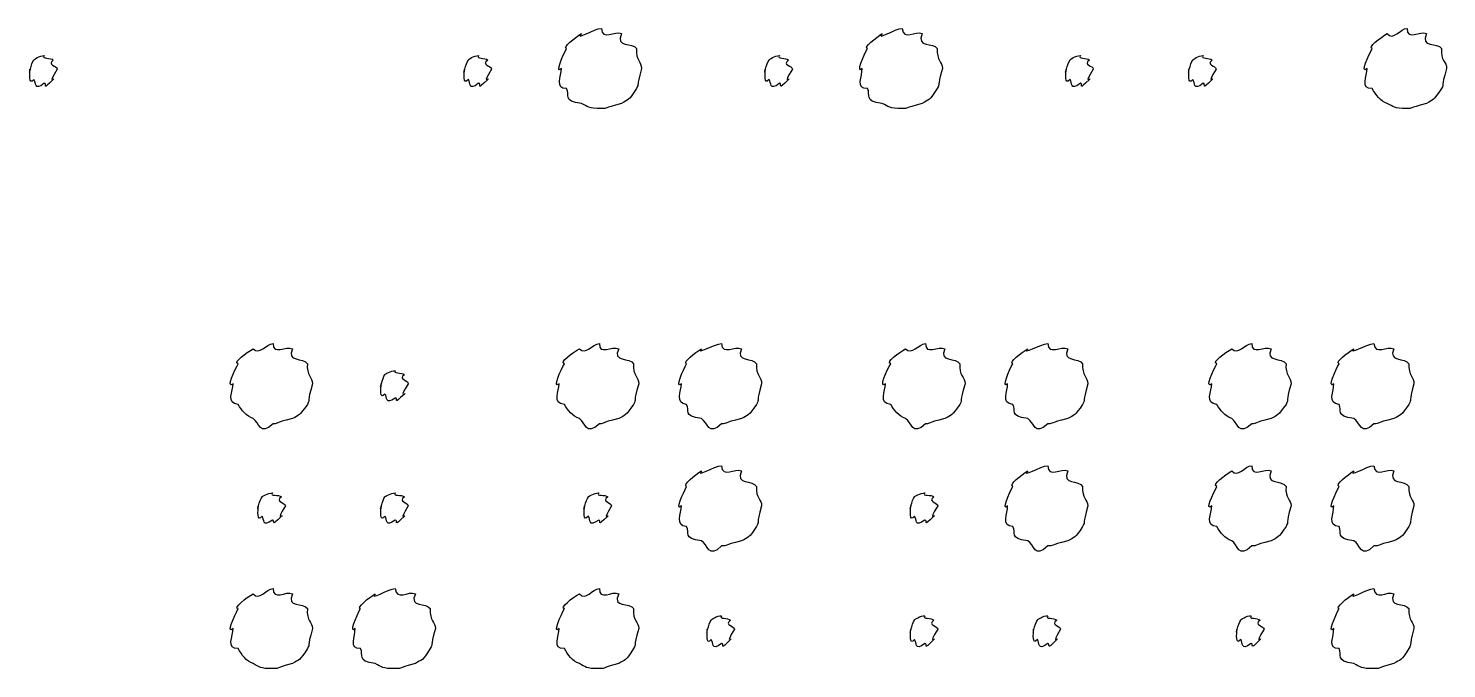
# Model space of a CAD drawing. Header units: millimetres. Extents: x 32 to 178, y 41 to 266.
# Drawn here: x 46.39 to 58.48, y 206.08 to 211.54 of the extents above; entities that cross this region are included whole.
import ezdxf

# ---------------------------------------------------------------- set-up
doc = ezdxf.new("R2010")
doc.units = ezdxf.units.MM
doc.layers.get('0').update_dxf_attribs({"linetype": 'CONTINUOUS'})

msp = doc.modelspace()

# ---------------------------------------------------------------- linework, layer by layer
at = {"color": 0}
for p, q in [((51.2755, 211.539), (51.2755, 211.539)), ((53.8413, 211.539), (53.8413, 211.539)), ((58.1477, 211.539), (58.1477, 211.539)), ((46.5226, 211.307), (46.5226, 211.307)), ((50.2281, 211.307), (50.2281, 211.307)), ((52.7939, 211.307), (52.7939, 211.307)), ((55.36, 211.307), (55.36, 211.307)), ((56.4074, 211.307), (56.4074, 211.307)), ((48.4752, 208.849), (48.4752, 208.849)), ((51.2576, 208.849), (51.2576, 208.849)), ((52.2993, 208.849), (52.2993, 208.849)), ((54.0399, 208.849), (54.0399, 208.849)), ((55.0817, 208.849), (55.0817, 208.849)), ((56.8219, 208.849), (56.8219, 208.849)), ((57.8637, 208.849), (57.8637, 208.849)), ((49.5169, 208.617), (49.5169, 208.617)), ((52.2993, 207.807), (52.2993, 207.807)), ((55.0817, 207.807), (55.0817, 207.807)), ((56.8219, 207.807), (56.8219, 207.807)), ((57.8637, 207.807), (57.8637, 207.807)), ((48.4699, 207.575), (48.4699, 207.575)), ((49.5169, 207.575), (49.5169, 207.575)), ((51.2519, 207.575), (51.2519, 207.575)), ((54.0343, 207.575), (54.0343, 207.575)), ((48.4752, 206.76), (48.4752, 206.76)), ((49.5169, 206.76), (49.5169, 206.76)), ((51.2576, 206.76), (51.2576, 206.76)), ((57.8637, 206.76), (57.8637, 206.76)), ((52.2993, 206.528), (52.2993, 206.528)), ((54.0343, 206.528), (54.0343, 206.528)), ((55.0817, 206.528), (55.0817, 206.528)), ((56.8166, 206.528), (56.8166, 206.528))]:
    msp.add_line(p, q, dxfattribs=at)
for points in [[(50.9778, 211.368), (50.9393, 211.369), (51.0522, 211.464), (51.1044, 211.495)], [(51.1044, 211.495), (51.0452, 211.428), (51.2163, 211.539), (51.2755, 211.539)], [(51.2755, 211.539), (51.2808, 211.428), (51.3913, 211.523), (51.4463, 211.495)], [(51.4463, 211.495), (51.3913, 211.369), (51.5426, 211.423), (51.5729, 211.368)], [(53.5436, 211.368), (53.5051, 211.369), (53.618, 211.464), (53.6706, 211.495)], [(53.6706, 211.495), (53.6113, 211.428), (53.782, 211.539), (53.8413, 211.539)], [(53.8413, 211.539), (53.8469, 211.428), (53.957, 211.523), (54.012, 211.495)], [(54.012, 211.495), (53.957, 211.369), (54.1087, 211.423), (54.139, 211.368)], [(57.8499, 211.368), (57.8019, 211.369), (57.9219, 211.464), (57.9769, 211.495)], [(57.9769, 211.495), (58.0291, 211.428), (58.0884, 211.539), (58.1477, 211.539)], [(58.1477, 211.539), (58.1434, 211.428), (58.2581, 211.523), (58.3131, 211.495)], [(58.3131, 211.495), (58.2538, 211.369), (58.4094, 211.423), (58.4398, 211.368)], [(50.9337, 211.197), (50.8758, 211.142), (50.9475, 211.312), (50.9778, 211.368)], [(51.5729, 211.368), (51.5676, 211.259), (51.617, 211.255), (51.617, 211.197)], [(53.4995, 211.197), (53.4416, 211.142), (53.5132, 211.312), (53.5436, 211.368)], [(54.139, 211.368), (54.1334, 211.259), (54.1831, 211.255), (54.1831, 211.197)], [(57.8058, 211.197), (57.7427, 211.142), (57.8196, 211.312), (57.8499, 211.368)], [(58.4398, 211.368), (58.4302, 211.259), (58.4839, 211.255), (58.4839, 211.197)], [(46.4012, 211.191), (46.3875, 211.109), (46.4125, 211.247), (46.4344, 211.268)], [(46.4344, 211.268), (46.4316, 211.274), (46.4855, 211.307), (46.5226, 211.307)], [(46.5226, 211.307), (46.4979, 211.274), (46.5776, 211.293), (46.5998, 211.268)], [(46.5998, 211.268), (46.542, 211.226), (46.633, 211.22), (46.633, 211.191)], [(50.1068, 211.191), (50.0902, 211.109), (50.1177, 211.247), (50.14, 211.268)], [(50.14, 211.268), (50.1343, 211.274), (50.1908, 211.307), (50.2281, 211.307)], [(50.2281, 211.307), (50.2006, 211.274), (50.2832, 211.293), (50.3054, 211.268)], [(50.3054, 211.268), (50.2447, 211.226), (50.3382, 211.22), (50.3382, 211.191)], [(52.6729, 211.191), (52.6563, 211.109), (52.6838, 211.247), (52.7057, 211.268)], [(52.7057, 211.268), (52.7004, 211.274), (52.7569, 211.307), (52.7939, 211.307)], [(52.7939, 211.307), (52.7664, 211.274), (52.8493, 211.293), (52.8712, 211.268)], [(52.8712, 211.268), (52.8105, 211.226), (52.9043, 211.22), (52.9043, 211.191)], [(55.2387, 211.191), (55.2221, 211.109), (55.2496, 211.247), (55.2718, 211.268)], [(55.2718, 211.268), (55.2662, 211.274), (55.3226, 211.307), (55.36, 211.307)], [(55.36, 211.307), (55.3325, 211.274), (55.415, 211.293), (55.4373, 211.268)], [(55.4373, 211.268), (55.3766, 211.226), (55.4701, 211.22), (55.4701, 211.191)], [(56.286, 211.191), (56.2723, 211.109), (56.297, 211.247), (56.3192, 211.268)], [(56.3192, 211.268), (56.3164, 211.274), (56.37, 211.307), (56.4074, 211.307)], [(56.4074, 211.307), (56.3824, 211.274), (56.4624, 211.293), (56.4843, 211.268)], [(56.4843, 211.268), (56.4265, 211.226), (56.5175, 211.22), (56.5175, 211.191)], [(46.4344, 211.103), (46.3875, 211.045), (46.4012, 211.158), (46.4012, 211.191)], [(46.5226, 211.07), (46.4316, 210.998), (46.4566, 211.081), (46.4344, 211.103)], [(46.5998, 211.103), (46.4979, 210.998), (46.5515, 211.07), (46.5226, 211.07)], [(46.633, 211.191), (46.542, 211.045), (46.6217, 211.128), (46.5998, 211.103)], [(50.14, 211.103), (50.0902, 211.045), (50.1068, 211.158), (50.1068, 211.191)], [(50.2281, 211.07), (50.1343, 210.998), (50.1618, 211.081), (50.14, 211.103)], [(50.3054, 211.103), (50.2006, 210.998), (50.2571, 211.07), (50.2281, 211.07)], [(50.3382, 211.191), (50.2447, 211.045), (50.3273, 211.128), (50.3054, 211.103)], [(50.9778, 211.026), (50.8758, 211.02), (50.9337, 211.133), (50.9337, 211.197)], [(51.617, 211.197), (51.5676, 211.02), (51.6019, 211.077), (51.5729, 211.026)], [(52.7057, 211.103), (52.6563, 211.045), (52.6729, 211.158), (52.6729, 211.191)], [(52.7939, 211.07), (52.7004, 210.998), (52.7279, 211.081), (52.7057, 211.103)], [(52.8712, 211.103), (52.7664, 210.998), (52.8228, 211.07), (52.7939, 211.07)], [(52.9043, 211.191), (52.8105, 211.045), (52.8934, 211.128), (52.8712, 211.103)], [(53.5436, 211.026), (53.4416, 211.02), (53.4995, 211.133), (53.4995, 211.197)], [(54.1831, 211.197), (54.1334, 211.02), (54.168, 211.077), (54.139, 211.026)], [(55.2718, 211.103), (55.2221, 211.045), (55.2387, 211.158), (55.2387, 211.191)], [(55.36, 211.07), (55.2662, 210.998), (55.2937, 211.081), (55.2718, 211.103)], [(55.4373, 211.103), (55.3325, 210.998), (55.3889, 211.07), (55.36, 211.07)], [(55.4701, 211.191), (55.3766, 211.045), (55.4591, 211.128), (55.4373, 211.103)], [(56.3192, 211.103), (56.2723, 211.045), (56.286, 211.158), (56.286, 211.191)], [(56.4074, 211.07), (56.3164, 210.998), (56.3411, 211.081), (56.3192, 211.103)], [(56.4843, 211.103), (56.3824, 210.998), (56.4363, 211.07), (56.4074, 211.07)], [(56.5175, 211.191), (56.4265, 211.045), (56.5065, 211.128), (56.4843, 211.103)], [(57.8499, 211.026), (57.7427, 211.02), (57.8058, 211.133), (57.8058, 211.197)], [(58.4839, 211.197), (58.4302, 211.02), (58.4687, 211.077), (58.4398, 211.026)], [(51.1044, 210.899), (50.9393, 210.917), (51.011, 210.973), (50.9778, 211.026)], [(51.5729, 211.026), (51.5084, 210.917), (51.5013, 210.932), (51.4463, 210.899)], [(53.6706, 210.899), (53.5051, 210.917), (53.5767, 210.973), (53.5436, 211.026)], [(54.139, 211.026), (54.0741, 210.917), (54.0674, 210.932), (54.012, 210.899)], [(57.9769, 210.899), (57.9191, 210.917), (57.8788, 210.973), (57.8499, 211.026)], [(58.4398, 211.026), (58.371, 210.917), (58.3681, 210.932), (58.3131, 210.899)], [(51.2755, 210.855), (51.1623, 210.855), (51.1598, 210.869), (51.1044, 210.899)], [(51.4463, 210.899), (51.2808, 210.855), (51.3334, 210.855), (51.2755, 210.855)], [(53.8413, 210.855), (53.7284, 210.855), (53.7256, 210.869), (53.6706, 210.899)], [(54.012, 210.899), (53.8469, 210.855), (53.8992, 210.855), (53.8413, 210.855)], [(58.1477, 210.855), (58.0291, 210.855), (58.0319, 210.869), (57.9769, 210.899)], [(58.3131, 210.899), (58.1434, 210.855), (58.2027, 210.855), (58.1477, 210.855)], [(48.1774, 208.678), (48.1295, 208.689), (48.2494, 208.774), (48.3044, 208.805)], [(48.3044, 208.805), (48.3567, 208.747), (48.4159, 208.849), (48.4752, 208.849)], [(48.4752, 208.849), (48.471, 208.747), (48.5856, 208.834), (48.6406, 208.805)], [(48.6406, 208.805), (48.5814, 208.689), (48.737, 208.733), (48.7673, 208.678)], [(50.9598, 208.678), (50.9115, 208.689), (51.0314, 208.774), (51.0868, 208.805)], [(51.0868, 208.805), (51.139, 208.747), (51.1983, 208.849), (51.2576, 208.849)], [(51.2576, 208.849), (51.2533, 208.747), (51.3676, 208.834), (51.423, 208.805)], [(51.423, 208.805), (51.3637, 208.689), (51.5193, 208.733), (51.5497, 208.678)], [(52.0016, 208.678), (51.9631, 208.689), (52.076, 208.774), (52.1286, 208.805)], [(52.1286, 208.805), (52.0693, 208.747), (52.24, 208.849), (52.2993, 208.849)], [(52.2993, 208.849), (52.305, 208.747), (52.415, 208.834), (52.47, 208.805)], [(52.47, 208.805), (52.415, 208.689), (52.5667, 208.733), (52.597, 208.678)], [(53.7422, 208.678), (53.6938, 208.689), (53.8138, 208.774), (53.8688, 208.805)], [(53.8688, 208.805), (53.9214, 208.747), (53.9806, 208.849), (54.0399, 208.849)], [(54.0399, 208.849), (54.0357, 208.747), (54.15, 208.834), (54.205, 208.805)], [(54.205, 208.805), (54.1457, 208.689), (54.3017, 208.733), (54.332, 208.678)], [(54.7839, 208.678), (54.7455, 208.689), (54.8584, 208.774), (54.9106, 208.805)], [(54.9106, 208.805), (54.8513, 208.747), (55.0224, 208.849), (55.0817, 208.849)], [(55.0817, 208.849), (55.087, 208.747), (55.1974, 208.834), (55.2524, 208.805)], [(55.2524, 208.805), (55.1974, 208.689), (55.3491, 208.733), (55.3791, 208.678)], [(56.5245, 208.678), (56.4762, 208.689), (56.5961, 208.774), (56.6512, 208.805)], [(56.6512, 208.805), (56.7034, 208.747), (56.7626, 208.849), (56.8219, 208.849)], [(56.8219, 208.849), (56.818, 208.747), (56.9323, 208.834), (56.9874, 208.805)], [(56.9874, 208.805), (56.9281, 208.689), (57.084, 208.733), (57.114, 208.678)], [(57.5663, 208.678), (57.5275, 208.689), (57.6407, 208.774), (57.6929, 208.805)], [(57.6929, 208.805), (57.6337, 208.747), (57.8044, 208.849), (57.8637, 208.849)], [(57.8637, 208.849), (57.8693, 208.747), (57.9797, 208.834), (58.0348, 208.805)], [(58.0348, 208.805), (57.9797, 208.689), (58.1311, 208.733), (58.1614, 208.678)], [(48.1334, 208.507), (48.0702, 208.46), (48.1471, 208.623), (48.1774, 208.678)], [(48.7673, 208.678), (48.7578, 208.578), (48.8114, 208.565), (48.8114, 208.507)], [(50.9157, 208.507), (50.8522, 208.46), (50.9295, 208.623), (50.9598, 208.678)], [(51.5497, 208.678), (51.5401, 208.578), (51.5938, 208.565), (51.5938, 208.507)], [(51.9575, 208.507), (51.8996, 208.46), (51.9712, 208.623), (52.0016, 208.678)], [(52.597, 208.678), (52.5914, 208.578), (52.6411, 208.565), (52.6411, 208.507)], [(53.6981, 208.507), (53.6346, 208.46), (53.7118, 208.623), (53.7422, 208.678)], [(54.332, 208.678), (54.3221, 208.578), (54.3761, 208.565), (54.3761, 208.507)], [(54.7398, 208.507), (54.682, 208.46), (54.7536, 208.623), (54.7839, 208.678)], [(55.3791, 208.678), (55.3738, 208.578), (55.4232, 208.565), (55.4232, 208.507)], [(56.4804, 208.507), (56.4169, 208.46), (56.4942, 208.623), (56.5245, 208.678)], [(57.114, 208.678), (57.1045, 208.578), (57.1581, 208.565), (57.1581, 208.507)], [(57.5222, 208.507), (57.4643, 208.46), (57.5359, 208.623), (57.5663, 208.678)], [(58.1614, 208.678), (58.1561, 208.578), (58.2055, 208.565), (58.2055, 208.507)], [(49.3959, 208.507), (49.3818, 208.431), (49.4069, 208.562), (49.4288, 208.584)], [(49.4288, 208.584), (49.4259, 208.592), (49.4799, 208.617), (49.5169, 208.617)], [(49.5169, 208.617), (49.4923, 208.592), (49.5723, 208.606), (49.5942, 208.584)], [(49.5942, 208.584), (49.5363, 208.548), (49.6274, 208.536), (49.6274, 208.507)], [(48.1774, 208.33), (48.0702, 208.339), (48.1334, 208.443), (48.1334, 208.507)], [(48.8114, 208.507), (48.7578, 208.339), (48.7962, 208.385), (48.7673, 208.33)], [(49.4288, 208.419), (49.3818, 208.365), (49.3959, 208.47), (49.3959, 208.507)], [(49.6274, 208.507), (49.5363, 208.365), (49.6164, 208.441), (49.5942, 208.419)], [(50.9598, 208.33), (50.8522, 208.339), (50.9157, 208.443), (50.9157, 208.507)], [(51.5938, 208.507), (51.5401, 208.339), (51.5786, 208.385), (51.5497, 208.33)], [(52.0016, 208.33), (51.8996, 208.339), (51.9575, 208.443), (51.9575, 208.507)], [(52.6411, 208.507), (52.5914, 208.339), (52.626, 208.385), (52.597, 208.33)], [(53.7422, 208.33), (53.6346, 208.339), (53.6981, 208.443), (53.6981, 208.507)], [(54.3761, 208.507), (54.3221, 208.339), (54.3609, 208.385), (54.332, 208.33)], [(54.7839, 208.33), (54.682, 208.339), (54.7398, 208.443), (54.7398, 208.507)], [(55.4232, 208.507), (55.3738, 208.339), (55.4083, 208.385), (55.3791, 208.33)], [(56.5245, 208.33), (56.4169, 208.339), (56.4804, 208.443), (56.4804, 208.507)], [(57.1581, 208.507), (57.1045, 208.339), (57.1429, 208.385), (57.114, 208.33)], [(57.5663, 208.33), (57.4643, 208.339), (57.5222, 208.443), (57.5222, 208.507)], [(58.2055, 208.507), (58.1561, 208.339), (58.1903, 208.385), (58.1614, 208.33)], [(48.3044, 208.209), (48.2466, 208.233), (48.2064, 208.278), (48.1774, 208.33)], [(48.7673, 208.33), (48.6985, 208.233), (48.6957, 208.238), (48.6406, 208.209)], [(49.5169, 208.385), (49.4259, 208.321), (49.451, 208.396), (49.4288, 208.419)], [(49.5942, 208.419), (49.4923, 208.321), (49.5459, 208.385), (49.5169, 208.385)], [(51.0868, 208.209), (51.0286, 208.233), (50.9887, 208.278), (50.9598, 208.33)], [(51.5497, 208.33), (51.4809, 208.233), (51.478, 208.238), (51.423, 208.209)], [(52.1286, 208.209), (51.9631, 208.233), (52.0347, 208.278), (52.0016, 208.33)], [(52.597, 208.33), (52.5321, 208.233), (52.5254, 208.238), (52.47, 208.209)], [(53.8688, 208.209), (53.811, 208.233), (53.7711, 208.278), (53.7422, 208.33)], [(54.332, 208.33), (54.2629, 208.233), (54.2604, 208.238), (54.205, 208.209)], [(54.9106, 208.209), (54.7455, 208.233), (54.8171, 208.278), (54.7839, 208.33)], [(55.3791, 208.33), (55.3145, 208.233), (55.3074, 208.238), (55.2524, 208.209)], [(56.6512, 208.209), (56.5933, 208.233), (56.5535, 208.278), (56.5245, 208.33)], [(57.114, 208.33), (57.0452, 208.233), (57.0424, 208.238), (56.9874, 208.209)], [(57.6929, 208.209), (57.5275, 208.233), (57.5991, 208.278), (57.5663, 208.33)], [(58.1614, 208.33), (58.0969, 208.233), (58.0898, 208.238), (58.0348, 208.209)], [(48.4752, 208.165), (48.3567, 208.056), (48.3595, 208.179), (48.3044, 208.209)], [(48.6406, 208.209), (48.471, 208.173), (48.5302, 208.165), (48.4752, 208.165)], [(51.2576, 208.165), (51.139, 208.056), (51.1418, 208.179), (51.0868, 208.209)], [(51.423, 208.209), (51.2533, 208.173), (51.3126, 208.165), (51.2576, 208.165)], [(52.2993, 208.165), (52.1864, 208.056), (52.1836, 208.179), (52.1286, 208.209)], [(52.47, 208.209), (52.305, 208.173), (52.3572, 208.165), (52.2993, 208.165)], [(54.0399, 208.165), (53.9214, 208.056), (53.9238, 208.179), (53.8688, 208.209)], [(54.205, 208.209), (54.0357, 208.173), (54.0949, 208.165), (54.0399, 208.165)], [(55.0817, 208.165), (54.9684, 208.056), (54.966, 208.179), (54.9106, 208.209)], [(55.2524, 208.209), (55.087, 208.173), (55.1395, 208.165), (55.0817, 208.165)], [(56.8219, 208.165), (56.7034, 208.056), (56.7062, 208.179), (56.6512, 208.209)], [(56.9874, 208.209), (56.818, 208.173), (56.8773, 208.165), (56.8219, 208.165)], [(57.8637, 208.165), (57.7508, 208.056), (57.748, 208.179), (57.6929, 208.209)], [(58.0348, 208.209), (57.8693, 208.173), (57.9219, 208.165), (57.8637, 208.165)], [(52.0016, 207.631), (51.9631, 207.641), (52.076, 207.732), (52.1286, 207.763)], [(52.1286, 207.763), (52.0693, 207.699), (52.24, 207.807), (52.2993, 207.807)], [(52.2993, 207.807), (52.305, 207.699), (52.415, 207.792), (52.47, 207.763)], [(52.47, 207.763), (52.415, 207.641), (52.5667, 207.688), (52.597, 207.631)], [(54.7839, 207.631), (54.7455, 207.641), (54.8584, 207.732), (54.9106, 207.763)], [(54.9106, 207.763), (54.8513, 207.699), (55.0224, 207.807), (55.0817, 207.807)], [(55.0817, 207.807), (55.087, 207.699), (55.1974, 207.792), (55.2524, 207.763)], [(55.2524, 207.763), (55.1974, 207.641), (55.3491, 207.688), (55.3791, 207.631)], [(56.5245, 207.631), (56.4762, 207.641), (56.5961, 207.732), (56.6512, 207.763)], [(56.6512, 207.763), (56.7034, 207.699), (56.7626, 207.807), (56.8219, 207.807)], [(56.8219, 207.807), (56.818, 207.699), (56.9323, 207.792), (56.9874, 207.763)], [(56.9874, 207.763), (56.9281, 207.641), (57.084, 207.688), (57.114, 207.631)], [(57.5663, 207.631), (57.5275, 207.641), (57.6407, 207.732), (57.6929, 207.763)], [(57.6929, 207.763), (57.6337, 207.699), (57.8044, 207.807), (57.8637, 207.807)], [(57.8637, 207.807), (57.8693, 207.699), (57.9797, 207.792), (58.0348, 207.763)], [(58.0348, 207.763), (57.9797, 207.641), (58.1311, 207.688), (58.1614, 207.631)], [(48.3817, 207.542), (48.3761, 207.545), (48.4325, 207.575), (48.4699, 207.575)], [(48.4699, 207.575), (48.442, 207.545), (48.5249, 207.564), (48.5468, 207.542)], [(49.4288, 207.542), (49.4259, 207.545), (49.4799, 207.575), (49.5169, 207.575)], [(49.5169, 207.575), (49.4923, 207.545), (49.5723, 207.564), (49.5942, 207.542)], [(51.1637, 207.542), (51.1584, 207.545), (51.2149, 207.575), (51.2519, 207.575)], [(51.2519, 207.575), (51.2244, 207.545), (51.3073, 207.564), (51.3292, 207.542)], [(51.9575, 207.465), (51.8996, 207.41), (51.9712, 207.575), (52.0016, 207.631)], [(52.597, 207.631), (52.5914, 207.527), (52.6411, 207.52), (52.6411, 207.465)], [(53.9461, 207.542), (53.9404, 207.545), (53.9972, 207.575), (54.0343, 207.575)], [(54.0343, 207.575), (54.0067, 207.545), (54.0893, 207.564), (54.1115, 207.542)], [(54.7398, 207.465), (54.682, 207.41), (54.7536, 207.575), (54.7839, 207.631)], [(55.3791, 207.631), (55.3738, 207.527), (55.4232, 207.52), (55.4232, 207.465)], [(56.4804, 207.465), (56.4169, 207.41), (56.4942, 207.575), (56.5245, 207.631)], [(57.114, 207.631), (57.1045, 207.527), (57.1581, 207.52), (57.1581, 207.465)], [(57.5222, 207.465), (57.4643, 207.41), (57.5359, 207.575), (57.5663, 207.631)], [(58.1614, 207.631), (58.1561, 207.527), (58.2055, 207.52), (58.2055, 207.465)], [(48.3485, 207.465), (48.332, 207.384), (48.3595, 207.52), (48.3817, 207.542)], [(48.3817, 207.377), (48.332, 207.318), (48.3485, 207.428), (48.3485, 207.465)], [(48.5468, 207.542), (48.4861, 207.501), (48.58, 207.494), (48.58, 207.465)], [(48.58, 207.465), (48.4861, 207.318), (48.569, 207.399), (48.5468, 207.377)], [(49.3959, 207.465), (49.3818, 207.384), (49.4069, 207.52), (49.4288, 207.542)], [(49.4288, 207.377), (49.3818, 207.318), (49.3959, 207.428), (49.3959, 207.465)], [(49.5942, 207.542), (49.5363, 207.501), (49.6274, 207.494), (49.6274, 207.465)], [(49.6274, 207.465), (49.5363, 207.318), (49.6164, 207.399), (49.5942, 207.377)], [(51.1309, 207.465), (51.1143, 207.384), (51.1418, 207.52), (51.1637, 207.542)], [(51.1637, 207.377), (51.1143, 207.318), (51.1309, 207.428), (51.1309, 207.465)], [(51.3292, 207.542), (51.2685, 207.501), (51.3623, 207.494), (51.3623, 207.465)], [(51.3623, 207.465), (51.2685, 207.318), (51.3514, 207.399), (51.3292, 207.377)], [(52.0016, 207.289), (51.8996, 207.292), (51.9575, 207.402), (51.9575, 207.465)], [(52.6411, 207.465), (52.5914, 207.292), (52.626, 207.344), (52.597, 207.289)], [(53.9129, 207.465), (53.8963, 207.384), (53.9238, 207.52), (53.9461, 207.542)], [(53.9461, 207.377), (53.8963, 207.318), (53.9129, 207.428), (53.9129, 207.465)], [(54.1115, 207.542), (54.0508, 207.501), (54.1443, 207.494), (54.1443, 207.465)], [(54.1443, 207.465), (54.0508, 207.318), (54.1334, 207.399), (54.1115, 207.377)], [(54.7839, 207.289), (54.682, 207.292), (54.7398, 207.402), (54.7398, 207.465)], [(55.4232, 207.465), (55.3738, 207.292), (55.4083, 207.344), (55.3791, 207.289)], [(56.5245, 207.289), (56.4169, 207.292), (56.4804, 207.402), (56.4804, 207.465)], [(57.1581, 207.465), (57.1045, 207.292), (57.1429, 207.344), (57.114, 207.289)], [(57.5663, 207.289), (57.4643, 207.292), (57.5222, 207.402), (57.5222, 207.465)], [(58.2055, 207.465), (58.1561, 207.292), (58.1903, 207.344), (58.1614, 207.289)], [(48.4699, 207.344), (48.3761, 207.274), (48.4036, 207.355), (48.3817, 207.377)], [(48.5468, 207.377), (48.442, 207.274), (48.4988, 207.344), (48.4699, 207.344)], [(49.5169, 207.344), (49.4259, 207.274), (49.451, 207.355), (49.4288, 207.377)], [(49.5942, 207.377), (49.4923, 207.274), (49.5459, 207.344), (49.5169, 207.344)], [(51.2519, 207.344), (51.1584, 207.274), (51.1859, 207.355), (51.1637, 207.377)], [(51.3292, 207.377), (51.2244, 207.274), (51.2808, 207.344), (51.2519, 207.344)], [(54.0343, 207.344), (53.9404, 207.274), (53.9679, 207.355), (53.9461, 207.377)], [(54.1115, 207.377), (54.0067, 207.274), (54.0632, 207.344), (54.0343, 207.344)], [(52.1286, 207.167), (51.9631, 207.185), (52.0347, 207.236), (52.0016, 207.289)], [(52.597, 207.289), (52.5321, 207.185), (52.5254, 207.196), (52.47, 207.167)], [(54.9106, 207.167), (54.7455, 207.185), (54.8171, 207.236), (54.7839, 207.289)], [(55.3791, 207.289), (55.3145, 207.185), (55.3074, 207.196), (55.2524, 207.167)], [(56.6512, 207.167), (56.5933, 207.185), (56.5535, 207.236), (56.5245, 207.289)], [(57.114, 207.289), (57.0452, 207.185), (57.0424, 207.196), (56.9874, 207.167)], [(57.6929, 207.167), (57.5275, 207.185), (57.5991, 207.236), (57.5663, 207.289)], [(58.1614, 207.289), (58.0969, 207.185), (58.0898, 207.196), (58.0348, 207.167)], [(52.2993, 207.123), (52.1864, 207.009), (52.1836, 207.137), (52.1286, 207.167)], [(52.47, 207.167), (52.305, 207.126), (52.3572, 207.123), (52.2993, 207.123)], [(55.0817, 207.123), (54.9684, 207.009), (54.966, 207.137), (54.9106, 207.167)], [(55.2524, 207.167), (55.087, 207.126), (55.1395, 207.123), (55.0817, 207.123)], [(56.8219, 207.123), (56.7034, 207.009), (56.7062, 207.137), (56.6512, 207.167)], [(56.9874, 207.167), (56.818, 207.126), (56.8773, 207.123), (56.8219, 207.123)], [(57.8637, 207.123), (57.7508, 207.009), (57.748, 207.137), (57.6929, 207.167)], [(58.0348, 207.167), (57.8693, 207.126), (57.9219, 207.123), (57.8637, 207.123)], [(48.3044, 206.715), (48.3567, 206.649), (48.4159, 206.76), (48.4752, 206.76)], [(48.4752, 206.76), (48.471, 206.649), (48.5856, 206.744), (48.6406, 206.715)], [(49.3462, 206.715), (49.2869, 206.649), (49.4577, 206.76), (49.5169, 206.76)], [(49.5169, 206.76), (49.5226, 206.649), (49.6327, 206.744), (49.688, 206.715)], [(51.0868, 206.715), (51.139, 206.649), (51.1983, 206.76), (51.2576, 206.76)], [(51.2576, 206.76), (51.2533, 206.649), (51.3676, 206.744), (51.423, 206.715)], [(57.6929, 206.715), (57.6337, 206.649), (57.8044, 206.76), (57.8637, 206.76)], [(57.8637, 206.76), (57.8693, 206.649), (57.9797, 206.744), (58.0348, 206.715)], [(48.1774, 206.588), (48.1295, 206.59), (48.2494, 206.685), (48.3044, 206.715)], [(48.6406, 206.715), (48.5814, 206.59), (48.737, 206.644), (48.7673, 206.588)], [(49.2196, 206.588), (49.1808, 206.59), (49.2936, 206.685), (49.3462, 206.715)], [(49.688, 206.715), (49.6327, 206.59), (49.7844, 206.644), (49.8147, 206.588)], [(50.9598, 206.588), (50.9115, 206.59), (51.0314, 206.685), (51.0868, 206.715)], [(51.423, 206.715), (51.3637, 206.59), (51.5193, 206.644), (51.5497, 206.588)], [(57.5663, 206.588), (57.5275, 206.59), (57.6407, 206.685), (57.6929, 206.715)], [(58.0348, 206.715), (57.9797, 206.59), (58.1311, 206.644), (58.1614, 206.588)], [(48.1334, 206.418), (48.0702, 206.363), (48.1471, 206.533), (48.1774, 206.588)], [(48.7673, 206.588), (48.7578, 206.48), (48.8114, 206.476), (48.8114, 206.418)], [(49.1755, 206.418), (49.1172, 206.363), (49.1892, 206.533), (49.2196, 206.588)], [(49.8147, 206.588), (49.809, 206.48), (49.8588, 206.476), (49.8588, 206.418)], [(50.9157, 206.418), (50.8522, 206.363), (50.9295, 206.533), (50.9598, 206.588)], [(51.5497, 206.588), (51.5401, 206.48), (51.5938, 206.476), (51.5938, 206.418)], [(52.178, 206.412), (52.1642, 206.329), (52.1892, 206.467), (52.2111, 206.489)], [(52.2111, 206.489), (52.2083, 206.495), (52.2623, 206.528), (52.2993, 206.528)], [(52.2993, 206.528), (52.2746, 206.495), (52.3543, 206.514), (52.3766, 206.489)], [(52.3766, 206.489), (52.3187, 206.447), (52.4097, 206.441), (52.4097, 206.412)], [(53.9129, 206.412), (53.8963, 206.329), (53.9238, 206.467), (53.9461, 206.489)], [(53.9461, 206.489), (53.9404, 206.495), (53.9972, 206.528), (54.0343, 206.528)], [(54.0343, 206.528), (54.0067, 206.495), (54.0893, 206.514), (54.1115, 206.489)], [(54.1115, 206.489), (54.0508, 206.447), (54.1443, 206.441), (54.1443, 206.412)], [(54.9603, 206.412), (54.9465, 206.329), (54.9712, 206.467), (54.9935, 206.489)], [(54.9935, 206.489), (54.9906, 206.495), (55.0443, 206.528), (55.0817, 206.528)], [(55.0817, 206.528), (55.0566, 206.495), (55.1367, 206.514), (55.1586, 206.489)], [(55.1586, 206.489), (55.1007, 206.447), (55.1917, 206.441), (55.1917, 206.412)], [(56.6953, 206.412), (56.6787, 206.329), (56.7062, 206.467), (56.7284, 206.489)], [(56.7284, 206.489), (56.7228, 206.495), (56.7792, 206.528), (56.8166, 206.528)], [(56.8166, 206.528), (56.7891, 206.495), (56.8717, 206.514), (56.8935, 206.489)], [(56.8935, 206.489), (56.8332, 206.447), (56.9267, 206.441), (56.9267, 206.412)], [(57.5222, 206.418), (57.4643, 206.363), (57.5359, 206.533), (57.5663, 206.588)], [(58.1614, 206.588), (58.1561, 206.48), (58.2055, 206.476), (58.2055, 206.418)], [(48.1774, 206.247), (48.0702, 206.241), (48.1334, 206.354), (48.1334, 206.418)], [(48.8114, 206.418), (48.7578, 206.241), (48.7962, 206.298), (48.7673, 206.247)], [(49.2196, 206.247), (49.1172, 206.241), (49.1755, 206.354), (49.1755, 206.418)], [(49.8588, 206.418), (49.809, 206.241), (49.8436, 206.298), (49.8147, 206.247)], [(50.9598, 206.247), (50.8522, 206.241), (50.9157, 206.354), (50.9157, 206.418)], [(51.5938, 206.418), (51.5401, 206.241), (51.5786, 206.298), (51.5497, 206.247)], [(52.2111, 206.324), (52.1642, 206.266), (52.178, 206.379), (52.178, 206.412)], [(52.4097, 206.412), (52.3187, 206.266), (52.3984, 206.349), (52.3766, 206.324)], [(53.9461, 206.324), (53.8963, 206.266), (53.9129, 206.379), (53.9129, 206.412)], [(54.1443, 206.412), (54.0508, 206.266), (54.1334, 206.349), (54.1115, 206.324)], [(54.9935, 206.324), (54.9465, 206.266), (54.9603, 206.379), (54.9603, 206.412)], [(55.1917, 206.412), (55.1007, 206.266), (55.1808, 206.349), (55.1586, 206.324)], [(56.7284, 206.324), (56.6787, 206.266), (56.6953, 206.379), (56.6953, 206.412)], [(56.9267, 206.412), (56.8332, 206.266), (56.9158, 206.349), (56.8935, 206.324)], [(57.5663, 206.247), (57.4643, 206.241), (57.5222, 206.354), (57.5222, 206.418)], [(58.2055, 206.418), (58.1561, 206.241), (58.1903, 206.298), (58.1614, 206.247)], [(48.3044, 206.12), (48.2466, 206.138), (48.2064, 206.194), (48.1774, 206.247)], [(48.7673, 206.247), (48.6985, 206.138), (48.6957, 206.153), (48.6406, 206.12)], [(49.3462, 206.12), (49.1808, 206.138), (49.2524, 206.194), (49.2196, 206.247)], [(49.8147, 206.247), (49.7498, 206.138), (49.7431, 206.153), (49.688, 206.12)], [(51.0868, 206.12), (51.0286, 206.138), (50.9887, 206.194), (50.9598, 206.247)], [(51.5497, 206.247), (51.4809, 206.138), (51.478, 206.153), (51.423, 206.12)], [(52.2993, 206.291), (52.2083, 206.219), (52.2333, 206.302), (52.2111, 206.324)], [(52.3766, 206.324), (52.2746, 206.219), (52.3282, 206.291), (52.2993, 206.291)], [(54.0343, 206.291), (53.9404, 206.219), (53.9679, 206.302), (53.9461, 206.324)], [(54.1115, 206.324), (54.0067, 206.219), (54.0632, 206.291), (54.0343, 206.291)], [(55.0817, 206.291), (54.9906, 206.219), (55.0153, 206.302), (54.9935, 206.324)], [(55.1586, 206.324), (55.0566, 206.219), (55.1106, 206.291), (55.0817, 206.291)], [(56.8166, 206.291), (56.7228, 206.219), (56.7503, 206.302), (56.7284, 206.324)], [(56.8935, 206.324), (56.7891, 206.219), (56.8456, 206.291), (56.8166, 206.291)], [(57.6929, 206.12), (57.5275, 206.138), (57.5991, 206.194), (57.5663, 206.247)], [(58.1614, 206.247), (58.0969, 206.138), (58.0898, 206.153), (58.0348, 206.12)], [(48.4752, 206.076), (48.3567, 206.076), (48.3595, 206.09), (48.3044, 206.12)], [(48.6406, 206.12), (48.471, 206.076), (48.5302, 206.076), (48.4752, 206.076)], [(49.5169, 206.076), (49.4041, 206.076), (49.4012, 206.09), (49.3462, 206.12)], [(49.688, 206.12), (49.5226, 206.076), (49.5748, 206.076), (49.5169, 206.076)], [(51.2576, 206.076), (51.139, 206.076), (51.1418, 206.09), (51.0868, 206.12)], [(51.423, 206.12), (51.2533, 206.076), (51.3126, 206.076), (51.2576, 206.076)], [(57.8637, 206.076), (57.7508, 206.076), (57.748, 206.09), (57.6929, 206.12)], [(58.0348, 206.12), (57.8693, 206.076), (57.9219, 206.076), (57.8637, 206.076)]]:
    msp.add_open_spline(points, degree=3, dxfattribs=at)

doc.saveas('drawing.dxf')
